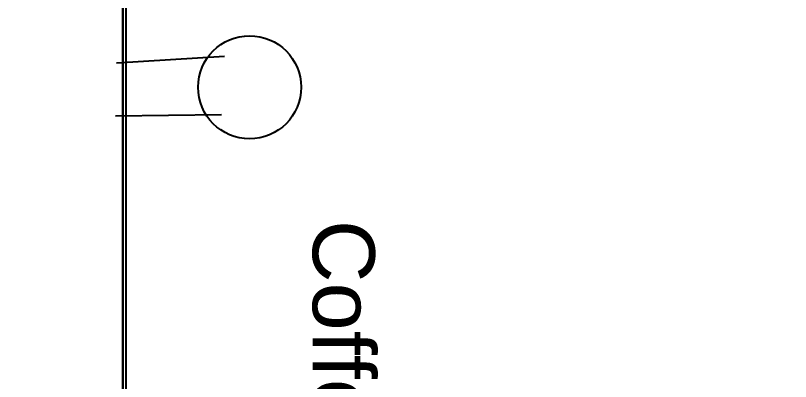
# Model space of a CAD drawing. Header units: inches. Extents: x -1841 to -80, y -100 to 1021.
# Drawn here: x -747.97 to -728.68, y 295.76 to 304.87 of the extents above; entities that cross this region are included whole.
import ezdxf

# ---------------------------------------------------------------- set-up
doc = ezdxf.new("R2010")
doc.units = ezdxf.units.IN
doc.header["$MEASUREMENT"] = 0
doc.layers.add('PDF_Geometry', color=7, linetype='Continuous', true_color=0x777777)
doc.styles.get("Standard").update_dxf_attribs({"font": 'arial.ttf'})

msp = doc.modelspace()

# ---------------------------------------------------------------- linework, layer by layer
at = {"color": 7, "lineweight": 25}
for p, q in [((-742.765, 303.854), (-745.46, 303.689)), ((-742.843, 302.401), (-745.478, 302.369))]:
    msp.add_line(p, q, dxfattribs=at)
msp.add_circle((-742.144, 303.086), 1.282, dxfattribs=at)
at = {"layer": 'PDF_Geometry', "color": 7, "lineweight": 25}
for points in [[(-758.78, 219.993), (-758.78, 242.329), (-749.019, 242.329), (-745.296, 242.329), (-745.296, 324.31), (-709.559, 324.31), (-709.559, 322.408), (-707.077, 322.408), (-707.077, 324.31), (-665.052, 324.31), (-664.308, 324.31), (-664.308, 326.461)], [(-757.87, 242.329), (-745.296, 242.329), (-745.296, 324.31)], [(-712.619, 291.303), (-709.559, 291.303), (-709.559, 291.799), (-721.554, 291.799), (-721.554, 220.159), (-758.615, 220.159), (-758.615, 242.247), (-745.213, 242.247), (-745.296, 242.247), (-745.213, 242.247), (-745.213, 324.145), (-745.213, 324.228), (-745.296, 324.228), (-709.641, 324.228), (-709.641, 322.408), (-709.641, 324.145), (-709.641, 322.408)], [(-745.296, 324.228), (-745.296, 242.247), (-745.296, 324.228)]]:
    msp.add_lwpolyline(points, dxfattribs=at)

# ---------------------------------------------------------------- texts
at = {"color": 7, "lineweight": 25}
msp.add_text('Coffee Machine', height=1.54424, rotation=270, dxfattribs=at).set_placement((-740.573, 299.783))

doc.saveas('drawing.dxf')
